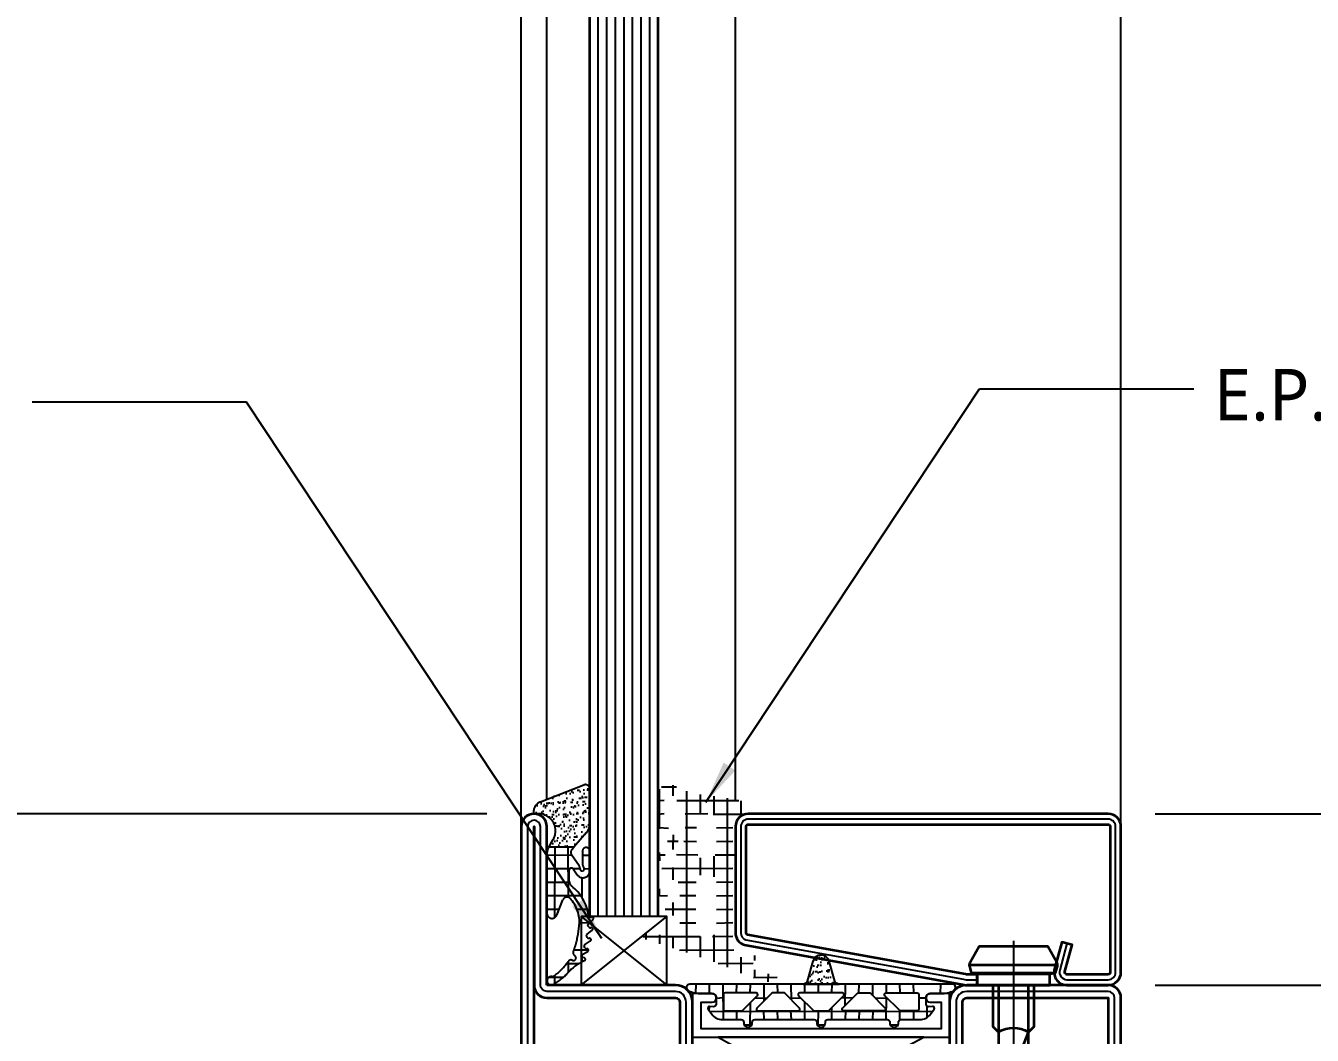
# Model space of a CAD drawing. Header units: millimetres. Extents: x 16974795 to 16976437, y -19668830 to -19667678.
# Drawn here: x 16975053.6 to 16975203.8, y -19668530.2 to -19668412.3 of the extents above; entities that cross this region are included whole.
import ezdxf

# ---------------------------------------------------------------- set-up
doc = ezdxf.new("R2010")
doc.units = ezdxf.units.MM
doc.header["$LTSCALE"] = 1200
doc.header["$MEASUREMENT"] = 0
doc.header["$PDMODE"] = 1
doc.header["$PDSIZE"] = -10
doc.linetypes.add('CENTER', pattern=[2, 1.25, -0.25, 0.25, -0.25])
doc.layers.get('0').update_dxf_attribs({"linetype": 'CONTINUOUS'})
doc.layers.get('DEFPOINTS').update_dxf_attribs({"color": 171, "linetype": 'CONTINUOUS'})
for name, color, linetype in [('#A_DIM&TEXT', 7, 'CONTINUOUS'), ('018_POINT', 1, 'CONTINUOUS'), ('CENTER', 251, 'CENTER'), ('GL_CONT', 90, 'CONTINUOUS'), ('ST_CONT', 130, 'CONTINUOUS'), ('SYM', 7, 'CONTINUOUS')]:
    doc.layers.add(name, color=color, linetype=linetype)
doc.layers.add('Blade', color=4, linetype='CONTINUOUS', lineweight=35)
doc.layers.add('HILFSPUNKTE', color=14, linetype='CONTINUOUS', plot=False)
doc.styles.add('AMOS', font='malgun_0.ttf')
doc.styles.get("Standard").update_dxf_attribs({"font": ''})
doc.styles.get('Standard').set_extended_font_data('휴먼둥근고딕')
doc.dimstyles.new('AMoS', dxfattribs={"dimscale": 3, "dimtxt": 3, "dimasz": 2.5, "dimexe": 2, "dimexo": 2, "dimgap": 1, "dimtad": 1, "dimtoh": 1, "dimdec": 1, "dimzin": 0, "dimdsep": 46, "dimtxsty": 'Standard', "dimblk": 'ARCHTICK', "dimcen": 1, "dimclrd": 150, "dimclre": 150, "dimadec": 0, "dimazin": 0, "dimtfac": 1, "dimtdec": 1, "dimtofl": 0, "dimtmove": 2, "dimatfit": 3, "dimfxl": 1, "dimtolj": 1, "dimtzin": 0, "dimarcsym": 0})

# ---------------------------------------------------------------- blocks, each defined once
blk = doc.blocks.new('985302')
at = {"layer": 'CENTER'}
h = blk.add_hatch(dxfattribs=at)
h.set_pattern_fill('AR-SAND', color=256, scale=0.02, angle=135, style=0)
h.set_pattern_definition([(172.5, (0, 0), (-0.669506978246058, -0.7147626974260985), [0, -0.77216, 0, -0.8635999999999999, 0, -0.8254999999999999]), (142.5, (0, 0), (-1.649465702689469, -0.37802185545698), [0, -0.41656, 0, -0.69596, 0, -0.2667]), (102.5, (0.4418286010622978, -0.4418286010622978), (-1.120664623793145, 1.116599651665076), [0, -0.2539999999999999, 0, -0.9143999999999999, 0, -1.1938]), (92.49999999999997, (0.4418286010622978, -0.4418286010622978), (-1.395101563124821, 0.7645622183227992), [0, -0.127, 0, -0.59944, 0, -0.6858])])
h.paths.add_polyline_path([(-2.899837046861649, 8, 0.5280486450339134), (-3.365540079772472, 7.318009104579687), (-1.384786404669285, 2.249387443065643, 0.3083365556736209), (-0.176438320428133, 1.422566134482622, 0.4660382302416746), (0.02100096270442009, 1.656745184212923, -0.6377079285027332), (3.012275859713554, 3.734807953238487), (3.909826558083296, 3.211087729781866), (3.909826558083296, 6.146981947124004), (2.183461219072342, 7.635897152125835, 0.1798218424365856), (1.203799206763506, 8)])
at = {"layer": 'CENTER', "ltscale": 0.5}
h = blk.add_hatch(dxfattribs=at)
h.set_pattern_fill('NET', color=256, scale=0.5, angle=89.99999999999997, style=0)
h.set_pattern_definition([(90, (790.6690291464329, 525.59139867872), (-1.5875, 8.021947499716256e-16), []), (180, (790.6690291464329, 525.59139867872), (-8.993978793062765e-16, -1.5875), [])])
edge = h.paths.add_edge_path()
edge.add_line((6.668157398700714, 8.00155309215188), (4.345037957819954, 7.998285595773723))
edge.add_arc((4.345600560307503, 7.598285991698503), 0.4000000000002045, 90.08058717313294, 184.0735033880939)
edge.add_line((3.946611065417528, 7.5698715262115), (3.95008202412555, 7.52113311158962))
edge.add_arc((4.349071521311998, 7.549547579139471), 0.3999999999998859, 184.0735033880775, 270.3553903138164)
edge.add_line((4.351552594453096, 7.149555273354053), (5.918987424551801, 7.15927777481852))
edge.add_arc((5.915886081755161, 7.659268155694008), 0.5000000000000432, 270.3553903138462, 313.6962378731063)
edge.add_arc((6.434012286365032, 7.117008775472641), 0.2500000000001272, -93.96287764520139, 133.6962378730728, ccw=False)
edge.add_arc((6.382179688662291, 6.36880199611187), 0.5000000000000148, 86.03712235478649, 124.9319669692554)
edge.add_line((6.095878001302481, 6.778718262910843), (4.801856351738707, 5.87492251208198))
edge.add_arc((4.515554666519165, 6.284838777035475), 0.4999999999999607, 229.2236556495053, 304.9319669692572, ccw=False)
edge.add_line((4.18900066241622, 5.906206391751766), (3.909826559210956, 6.146981943754668))
edge.add_line((3.909826558083296, 6.146981947124004), (3.909826558083296, 3.211087731414182))
edge.add_arc((4.669872980564833, 4.504273500293493), 1.499999999999907, 239.5558912185209, 270.0000000000029)
edge.add_line((4.669872980564833, 3.004273500293493), (11.61333876874698, 3.004273500293493))
edge.add_arc((11.61333876848221, 3.604273501783609), 0.6000000000000152, 270.0000000000002, 428.4143432436769)
edge.add_line((11.83407383784652, 4.162194665521383), (10.03942489598137, 4.872226805739047))
edge.add_arc((10.22337079048157, 5.337161112576723), 0.499999999999992, 133.4536946218096, 248.4143432436681, ccw=False)
edge.add_arc((12.63055919855833, 2.796404540538788), 3.999999999999935, 84.32519343798941, 133.4536946218145, ccw=False)
edge.add_arc((11.67380151897669, -6.83190768584609), 13.67573157873526, 74.15979218299941, 84.32519343798498, ccw=False)
edge.add_arc((13.63245638087392, 0.07133755460381508), 6.499999999997883, 67.81739796921272, 74.15979218301271, ccw=False)
edge.add_arc((16.23761780560017, 6.46063594520092), 0.3999999999999679, 247.8173979692081, 328.7675278962033)
edge.add_arc((16.83616717904806, 6.097677756100893), 0.3000000000000103, -24.759357668259327, 148.7675278962396, ccw=False)
edge.add_arc((17.47181953117251, 5.804512117058039), 0.4000000000001209, 155.2406423317455, 236.2426174910753)
edge.add_arc((13.63764572888613, 0.0678657777607441), 6.499999999999564, 34.928272276980294, 56.24261749107018, ccw=False)
edge.add_arc((18.76182981580496, 3.646306421607733), 0.2500000000002241, -10.18986621148349, 34.92827227698058, ccw=False)
edge.add_arc((19.5, 3.513623420149088), 0.5000000000000343, 169.8101337885412, 390.3986813015416)
edge.add_arc((13.63245638087392, 0.07133755460381508), 7.30274945447736, 30.39868130152041, 48.47791047884764)
edge.add_arc((21.78805661201477, 9.28240855410695), 5.000000000000037, 202.2186882271306, 228.4779104788464, ccw=False)
edge.add_arc((17.00083085522056, 7.326956171542406), 0.1712014535590983, 22.21868822711969, 165.3477624450142)
edge.add_line((16.83519705012441, 7.370261840522289), (16.76164881470243, 7.088957475259349))
edge.add_arc((16.61590679362416, 7.127062350511551), 0.1506410249994752, 294.9043526562025, 345.3477624450641, ccw=False)
edge.add_arc((16.61590679362416, 7.127062350511551), 0.150641024999863, 209.5487917816643, 294.90435265618305, ccw=False)
edge.add_line((16.48485873639584, 7.052771538496017), (16.07949883766958, 7.767821275714482))
edge.add_arc((15.9309777058661, 7.683625020086765), 0.1707264949999345, 29.54879178161537, 185.1102161122176)
edge.add_arc((15.51085938885808, 7.646054949611425), 0.2510683750391217, -60.018370463817575, 5.110216098292483, ccw=False)
edge.add_line((15.6363238543272, 7.42858312278986), (15.51303775848623, 7.357456557195178))
edge.add_arc((15.43775977566838, 7.487938445061445), 0.1506396313362563, 214.4793436177741, 299.98162955017125, ccw=False)
edge.add_line((15.31358295679092, 7.402659982442856), (14.84789798831514, 8.080759411332222))
edge.add_arc((14.70716296136379, 7.984109591692686), 0.1707264949999763, 34.47934361768338, 190.0102161071785)
edge.add_arc((14.29178916662931, 7.910791616886854), 0.2510683749636337, -55.29564732775691, 10.01021612019008, ccw=False)
edge.add_line((14.4347329325974, 7.704388108104467), (14.31758746901335, 7.62325957652638))
edge.add_arc((14.23182120919228, 7.747101683169603), 0.1506410250000273, 219.3487917863655, 304.70435265930325, ccw=False)
edge.add_line((14.11533042043447, 7.651589300483465), (13.59417731678911, 8.28720885397206))
edge.add_arc((13.46215442568064, 8.178961493074894), 0.1707264949998558, 39.34879178634048, 194.9102161012532)
edge.add_arc((13.05456129834056, 8.070431523025036), 0.2510683749895367, -50.395647321493016, 14.910216105026677, ccw=False)
edge.add_line((13.21461299806833, 7.876992173492908), (13.10482541600447, 7.786153937561721))
edge.add_arc((13.00879439711571, 7.902217544615269), 0.1506410250000252, 224.2487917866031, 309.6043526747005, ccw=False)
edge.add_line((12.90088772028685, 7.797103952616453), (12.32734661032384, 8.38588521030431))
edge.add_arc((12.20505237951875, 8.26675646752119), 0.1707264949846135, 44.24879178650223, 199.8102161056486)
edge.add_arc((11.80821917951107, 8.123807791620493), 0.2510683750001712, -45.495647335406204, 19.810216105569282, ccw=False)
edge.add_arc((11.80821917951107, 8.123807791620493), 0.2510683749997842, 279.2628573903893, 314.5043526645627, ccw=False)
edge.add_arc((12.73393442109227, 2.447731792926788), 5.500000000000117, 99.26285739041853, 141.4625488246711)
edge.add_arc((7.884287692606449, 6.310493320226669), 0.7000000000000695, 270.00058872452456, 321.46254882466957, ccw=False)
edge.add_line((7.884294882416725, 5.610493317246437), (6.58291467033132, 5.610479945328848))
edge.add_arc((6.582912102341652, 5.860479947179556), 0.2499999999998961, 124.93196696926319, 270.0005887245497, ccw=False)
edge.add_line((6.439761258661747, 6.065438080579042), (7.127365301296663, 6.545687860168073))
edge.add_arc((6.669282607734203, 7.201553884893656), 0.7999999999998917, 304.9319669692316, 450.0805871731654)
at = {"layer": 'CENTER'}
for points in [[(1.203799206763506, 8, -0.1798218424365857), (2.183461219072342, 7.635897152125835), (3.909826558083296, 6.146981947124004), (3.909826558083296, 3.211087729781866), (3.012275859713554, 3.734807953238487, 0.6377079285026522), (0.02100096270442009, 1.656745184212923, -0.4660382302417392), (-0.176438320428133, 1.422566134482622, -0.3083365556736525), (-1.384786404669285, 2.249387443065643), (-3.365540079772472, 7.318009104579687, -0.5280486450337005), (-2.899837046861649, 8)], [(6.668157398700714, 8.00155309215188), (4.345037955790758, 7.998285595327616, 0.4347756229301856), (3.946611065417528, 7.5698715262115), (3.950082022696733, 7.521133109927177, 0.3953319766793226), (4.351552594453096, 7.149555273354053), (5.918987426906824, 7.159277774393559, 0.1913972040178197), (6.261303551495075, 7.297761902213097, -1.534862155806781), (6.416734751313925, 6.867606516927481, 0.171359089768699), (6.095878001302481, 6.778718262910843), (4.801856350153685, 5.874922510236502, -0.3429046071520184), (4.18900066241622, 5.906206391751766), (3.909826558083296, 6.146981947124004), (3.909826558083296, 3.211087729781866, 0.1336243797454914), (4.669872980564833, 3.004273500293493), (11.61333876848221, 3.004273500293493, 0.8273773669465458), (11.83407383784652, 4.162194665521383), (10.03942489624023, 4.872226808220148, -0.5483954253424694), (9.879486732184887, 5.700126338750124, -0.2177084792353528), (13.02608802169561, 6.776801124215126, -0.04438404069963093), (15.40666664019227, 6.324510984122753, -0.02768098218610583), (16.08659395575523, 6.090241834521294, 0.3686722821059512), (16.5796460211277, 6.253231264650822, -0.945048862952704), (17.10858961567283, 5.972035340964794, 0.3689292683579345), (17.24954858422279, 5.47195291146636, -0.09327043728190738), (18.96679717674851, 3.789444044232368, -0.199448294183612), (19.00788654386997, 3.602078754454851, 1.435982537157247), (19.93126265704632, 3.766630377620459, 0.07904956007165698), (18.47351287305355, 5.538907542824745, -0.1150815096990409), (17.15932013839483, 7.391694758087397, 0.7207524034908741), (16.83519705012441, 7.370261840522289), (16.76164881512523, 7.088957473635674, -0.2237253660004906), (16.67934244126081, 6.990429129451513, -0.3906658556109545), (16.48485873639584, 7.052771538496017), (16.0794988386333, 7.767821274697781, 0.8066204098481572), (15.76092981547117, 7.66841808706522, -0.2920822501736531), (15.6363238543272, 7.42858312278986), (15.51303775981069, 7.357456557452679, -0.391403957707438), (15.31358295679092, 7.402659982442856), (14.84789798781276, 8.080759409815073, 0.8064003911911182), (14.53903547301888, 7.954433269798756, -0.2929219466477615), (14.4347329325974, 7.704388108104467), (14.31758746877313, 7.623259574174881, -0.3906658556030048), (14.11533042043447, 7.651589300483465), (13.59417731687427, 8.28720885515213, 0.8066204097351553), (13.29717625305057, 8.135032694786787, -0.2929219465462456), (13.21461299806833, 7.876992173492908), (13.1048254147172, 7.786153934895992, -0.3906658556792462), (12.90088772028685, 7.797103952616453), (12.32734661176801, 8.385885208845139, 0.806620409765649), (12.04442941769958, 8.208896290510893, -0.2929219466147325), (11.98420893028378, 7.944746531546116, -0.1549935807473933), (11.8486321605742, 7.876013278961182, 0.1862404392504458), (8.431828450411558, 5.874375082552433, -0.2283967545526105), (7.884294882416725, 5.610493317246437), (6.582914672791958, 5.610479947179556, -0.7336908318648888), (6.439761258661747, 6.065438080579042), (7.127365302294493, 6.545687858015299, 0.7342279278033482)]]:
    blk.add_lwpolyline(points, format="xyb", close=True, dxfattribs=at)
at = {"layer": 'HILFSPUNKTE'}
blk.add_point((0, 0), dxfattribs=at)
blk = doc.blocks.new('531751')
at = {"layer": 'Blade', "ltscale": 1000}
for points in [[(70, 52), (70, 68.5, 0.414213562373095), (68.5, 70), (21.5, 70, 0.414213562373095), (20, 68.5), (20, 52, 0.414213562373095), (22, 50), (68, 50, 0.4142135623733843)], [(68.5, 52, -0.4142135623731616), (68, 51.5), (22, 51.5, -0.414213562373095), (21.5, 52), (21.5, 68.5), (68.5, 68.5)], [(20, 3), (1.5, 3, 0.9999999999999999), (1.5, 0), (68.5, 0, 0.4142135623731346), (70, 1.5), (70, 18, 0.4142135623730216), (68, 20), (22, 20, 0.4142135623729941), (20, 18)], [(20, 1.5, 0.4142135623730828), (21.5, 3), (21.5, 18, -0.4142135623730097), (22, 18.5), (68, 18.5, -0.4142135623729972), (68.5, 18), (68.5, 1.5), (1.5, 1.5)]]:
    blk.add_lwpolyline(points, format="xyb", close=True, dxfattribs=at)
at = {"layer": 'CENTER', "color": 8, "linetype": 'ByBlock'}
for points in [[(22, 50.75), (68, 50.75, 0.4142135623733882), (69.25, 52), (69.25, 68.5, 0.414213562373095), (68.5, 69.25), (21.5, 69.25, 0.414213562373095), (20.75, 68.5), (20.75, 52, 0.414213562373095)], [(21.55000000074506, 22.74972088262439), (21.44999999925494, 22.74972088262439, 0.4142135623728279), (21, 22.29972088336945), (21, 20), (26.09659258276224, 20), (26.09659258276224, 50), (21, 50), (21, 47.70027911663055, 0.4142135623733622), (21.44999999925494, 47.25027911737561), (21.55000000074506, 47.25027911737561, 0.4142135623729634), (22, 47.70027911663055), (22, 49), (25.10000000149012, 49), (25.10000000149012, 21), (22, 21), (22, 22.29972088336945, 0.4142135623734941)], [(68.44999999925494, 22.74972088262439), (68.55000000074506, 22.74972088262439, -0.4142135623728279), (69, 22.29972088336945), (69, 20), (63.90340741723776, 20), (63.90340741723776, 50), (69, 50), (69, 47.70027911663055, -0.4142135623733622), (68.55000000074506, 47.25027911737561), (68.44999999925494, 47.25027911737561, -0.4142135623729634), (68, 47.70027911663055), (68, 49), (64.89999999850988, 49), (64.89999999850988, 21), (68, 21), (68, 22.29972088336945, -0.4142135623734941)], [(27.59659258276224, 25.88970789685845), (27.59659258276224, 43.89947021752596, 0.1622742748467838), (27.39660049974918, 44.49945966154337), (26.09659258276224, 46.99986043944955), (26.09659258276224, 22.99986043944955), (27.38271670788527, 25.27163924276829, 0.1681287242815374)], [(62.40340741723776, 25.88970789685845), (62.40340741723776, 43.89947021752596, -0.1622742748467838), (62.60339950025082, 44.49945966154337), (63.90340741723776, 46.99986043944955), (63.90340741723776, 22.99986043944955), (62.61728329211473, 25.27163924276829, -0.1681287242815374)], [(68, 19.25), (22, 19.25, 0.4142135623729951), (20.75, 18), (20.75, 3, -0.4142135623730612), (20, 2.25), (1.5, 2.25, 0.9999999999999999), (1.5, 0.75), (68.5, 0.75, 0.4142135623731377), (69.25, 1.5), (69.25, 18, 0.4142135623730218)]]:
    blk.add_lwpolyline(points, format="xyb", close=True, dxfattribs=at)
at = {"layer": 'HILFSPUNKTE'}
for p in [(20, 70), (70, 70), (0, 3), (0, 0), (70, 0)]:
    blk.add_point(p, dxfattribs=at)
blk = doc.blocks.new('A$C5B69005A')
at = {"layer": 'Blade', "ltscale": 1000}
blk.add_lwpolyline([(26.92228190973401, 12.87530622631311, -0.07369160122968513), (26.84978006035089, 12.88605012372136), (1.427498165518045, 17.49886282160878, -0.3304357211462087), (1.250000014901161, 17.73811892047524), (1.250000014901161, 30.12530622631311, -0.414213562373095), (1.500000014901161, 30.37530622631311), (43.50000001490116, 30.37530622631311, -0.414213562373095), (43.75000001490116, 30.12530622631311), (43.75000001490116, 13.12530622631311, -0.414213562373095), (43.50000001490116, 12.87530622631311), (38.70000001788139, 12.87530622631311, -0.4931454260312946), (38.45851856097579, 13.19001098722219), (39.29231520369649, 16.30178241804242), (38.08490791916847, 16.62530622631311), (37.25111127644777, 13.5135347917676, 0.4931454260312402), (38.70000001788139, 11.62530622631311), (43.50000001490116, 11.62530622631311, 0.414213562373095), (45.00000001490116, 13.12530622631311), (45.00000001490116, 30.12530622631311, 0.414213562373095), (43.50000001490116, 31.62530622631311), (1.500000014901161, 31.62530622631311, 0.414213562373095), (1.490116119384766e-08, 30.12530622631311), (1.490116119384766e-08, 17.73811892047524, 0.3304357211461466), (1.064988922327757, 16.3025823161006), (26.48727081716061, 11.68976961821318, 0.07369160122968402), (26.92228190973401, 11.62530622631311), (28.20000001788139, 11.62530622631311), (28.20000001788139, 12.87530622631311)], format="xyb", close=True, dxfattribs=at)
for points in [[(28.20000001788139, 11.62530622631311), (36.70000001788139, 11.62530622631311), (36.70000001788139, 12.92530622705817), (37.37300001457334, 13.04330622404814), (37.58000001683831, 13.81730622425675, 0.1987764722820962), (37.52000001445413, 14.2723062261939), (36.45000001788139, 16.12530622631311), (28.45000001788139, 16.12530622631311), (27.38100001588464, 14.2723062261939, 0.1986275515369634), (27.32100001722574, 13.81730622425675), (27.52800001576543, 13.04330622404814), (28.20000001788139, 12.92530622705817), (28.20000001788139, 11.62530622631311)], [(30.05000001564622, 11.62530622631311), (30.05000001564622, 6.775306224822998), (30.70000001788139, 6.125306226313114, -0.2857000000000007), (34.20000001788139, 6.125306226313114), (34.85000001639128, 6.775306224822998), (34.85000001639128, 11.62530622631311)]]:
    blk.add_lwpolyline(points, format="xyb", dxfattribs=at)
for points in [[(27.30065888538957, 13.97226741537452), (37.60037145391107, 13.97226741537452)], [(27.52800001576543, 13.04330622404814), (37.37300001457334, 13.04330622404814)], [(28.20000001788139, 12.92530622705817), (36.70000001788139, 12.92530622705817)], [(30.70000001788139, 11.62530622631311), (30.70000001788139, 2.635306224226952), (32.45000001788139, 1.625306226313114), (34.20000001788139, 2.635306224226952), (34.20000001788139, 11.62530622631311)], [(32.45000001788139, 1.625306226313114), (34.20000001788139, 6.125306226313114)]]:
    blk.add_lwpolyline(points, dxfattribs=at)
at = {"layer": 'CENTER'}
blk.add_line((32.45000001788139, 16.802306227386), (32.45000001788139, 0.8053062260150909), dxfattribs=at)
at = {"layer": 'CENTER', "color": 8, "linetype": 'ByBlock'}
blk.add_lwpolyline([(38.68861155956984, 16.46354432404041), (37.85481491684914, 13.3517728894949, 0.4931454260312834), (38.70000001788139, 12.25030622631311), (43.50000001490116, 12.25030622631311, 0.414213562373095), (44.37500001490116, 13.12530622631311), (44.37500001490116, 30.12530622631311, 0.414213562373095), (43.50000001490116, 31.00030622631311), (1.500000014901161, 31.00030622631311, 0.4142135623731141), (0.6250000149011612, 30.12530622631311), (0.6250000149011612, 17.73811892047524, 0.320606736033906), (1.216641649603844, 16.91027048230171), (26.63892354443669, 12.29745778813958, 0.08263316964921476), (26.92228190973401, 12.25030622631311), (28.20000001788139, 12.25030622631311)], format="xyb", dxfattribs=at)
at = {"layer": 'HILFSPUNKTE'}
for p in [(1.490116119384766e-08, 31.62530622631311), (45.00000001490116, 31.62530622631311), (45.00000001490116, 11.62530622631311)]:
    blk.add_point(p, dxfattribs=at)
blk = doc.blocks.new('905389')
at = {"layer": 'CENTER', "linetype": 'ByBlock'}
h = blk.add_hatch(dxfattribs=at)
h.set_pattern_fill('NET', color=8, scale=0.5, angle=-90.00000000000001, style=0)
h.set_pattern_definition([(270, (-1732.306695628911, 204.6946996040642), (1.5875, -6.441051983224407e-16), []), (360, (-1732.306695628911, 204.6946996040642), (7.413083276570919e-16, 1.5875), [])])
h.paths.add_polyline_path([(-6.615072883665562, -5.175439693033695), (-8.918218649923801, -1.659491647034883, -0.1460048859474743), (-8.99996592476964, -1.385512344539165), (-8.99996592476964, 2.282560363411903, -0.5667024809442165), (-7.225696351379156, 3.327165957540274, 0.09838523031835963), (-3.505461029708385, 2.164511047303677, -0.02960211262323024), (1.364180367439985, 1.348880533128977, -0.3821383171138173), (2.19296645373106, 0.1771699003875256, -0.3810899840521965), (1.994273759424686, 0), (1.199999999254942, 0, 0.4142135623731794), (-0.3000000007450581, -1.5), (-0.3000000007450581, -4.079999998211861, 0.414213562373095), (-0.1499999985098839, -4.230000000447035), (-0.05000000074505806, -4.230000000447035, -0.4142135623732887), (0, -4.280000001192093), (0, -4.9667295999825, -0.1980053320134927), (-0.01452146470546722, -5.001961309462786), (-0.1983497589826584, -5.187077466398478, 0.1980053320136642), (-0.3000000007450581, -5.433699440211058), (-0.3000000007450581, -11.07999999821186, 0.414213562373095), (-0.1499999985098839, -11.23000000044703), (-0.05000000074505806, -11.23000000044703, -0.4142135623732823), (0, -11.28000000119209), (0, -11.9667295999825, -0.1980053320136495), (-0.01452146470546722, -12.00196130946279), (-0.1983497589826584, -12.18707746639848, 0.1980053320138263), (-0.3000000007450581, -12.43369944021106), (-0.3000000007450581, -15.32325012981892, 0.5955918523199251), (2.019388325512409, -16.57967472821474, -0.785349691688935), (2.3736139126122, -16.91205747425556), (1.979068242013454, -17.61036693304777, 0.4817641631828585), (2.213223595172167, -18.19051342085004), (4.617771614342928, -18.90615678578615, -1), (4.361042037606239, -19.76876325532794), (1.718615338206291, -18.98232226446271, -0.0308487595171199), (-0.7058757431805134, -18.01071831211448, 0.01449348026674621), (-4.600000001490116, -16.55173913389444), (-10.52208001166582, -14.65376448631287, -0.9374216362676575), (-10.32799698784947, -13.8793830871582), (-8.310330357402563, -14.24860950559378, 0.04527943329398944), (-8.130322825163603, -14.26494427397847), (-6.850000001490116, -14.26494427397847, 0.4142135623730951), (-6.5, -13.91494427248836), (-6.5, -12.60353349894285, 0.3555263985589747), (-7.057888239622116, -11.91811082139611, -0.25630791076686), (-8.375333771109581, -10.79428866505623), (-8.973972395062447, -9.216951876878738, -0.9539521581820882), (-8.241044420748949, -8.89852387830615), (-7.657384175807238, -10.08556446805596, 0.2858812065002831), (-7.208689700812101, -10.3649442717433), (-6.850000001490116, -10.3649442717433, 0.4142135623730949), (-6.5, -10.01494427397847), (-6.5, -8.453533500432968, 0.358977122702251), (-7.066288683563471, -7.766422677785158, -0.2870250867533988), (-8.616750851273537, -6.318481855094433), (-8.986498899757862, -4.931660499423742, -0.9751574348061057), (-8.219067241996527, -4.70661872625351, 0.05157890990968903), (-7.647188492119312, -6.011675495654345, 0.2699685710127536), (-7.212304938584566, -6.264944273978472), (-7.203833151608706, -6.264944273978472, 0.5962797823163538)])
h.paths.add_polyline_path([(-2.199999999254942, -4.188903201371431), (-2.199999999254942, -0.5228203013539314, 0.3922511282490501), (-2.662254814058542, -0.02424703538417816), (-4.012254815548658, 0.07795659452676773, 0.4365224487304089), (-4.550000000745058, -0.4206166677176952), (-4.550000000745058, -4.188903201371431, 1)], flags=16)
h.paths.add_polyline_path([(-4.600000001490116, -8.16005564853549), (-4.600000001490116, -13.36005564779043, 1), (-2.199999999254942, -13.36005564779043), (-2.199999999254942, -8.16005564853549, 1)], flags=16)
h.paths.add_polyline_path([(-5.846131384372711, -2.818884573876858), (-5.846131384372711, 0.4428172446787357, 0.214308057375534), (-6.014063380658627, 0.8166231326758862), (-6.970737412571907, 1.666478209197521, -0.1898855661641885), (-7.302200470119715, 2.320374917238951, 0.9505485237236159), (-8.29998580366373, 2.277285292744637), (-8.29998580366373, -0.6639455407857895, 0.158945543983809), (-8.107714019715786, -1.253500562161207), (-6.749995492398739, -3.113662086427212, 0.7257066221810948)], flags=16)
blk.add_point((0, 0))
blk.add_point((0, 0))
at = {"layer": '018_POINT'}
blk.add_point((0, 0), dxfattribs=at)
at = {"layer": 'HILFSPUNKTE'}
blk.add_point((0, 0), dxfattribs=at)
blk.add_point((0, 0), dxfattribs=at)
blk = doc.blocks.new('_Open90')
at = {"color": 0, "linetype": 'ByBlock', "lineweight": -2}
for p, q in [((-0.5, 0.5), (0, 0)), ((0, 0), (-1, 0)), ((0, 0), (-0.5, -0.5))]:
    blk.add_line(p, q, dxfattribs=at)
blk = doc.blocks.new('*D117')
at = {"layer": '#A_DIM&TEXT', "lineweight": -2, "ltscale": 20, "transparency": 16777216}
for p, q in [((16975185.47665043, -19668524.34896735), (16975243.52902449, -19668524.34896735)), ((16975240.52902449, -19668570.34896735), (16975240.52902449, -19668528.34896735)), ((16975185.47665043, -19668574.34896735), (16975243.52902449, -19668574.34896735))]:
    blk.add_line(p, q, dxfattribs=at)
at = {"layer": 'DEFPOINTS', "color": 0, "ltscale": 20, "transparency": 16777216}
for p in [(16975181.47665043, -19668524.34896735), (16975240.52902449, -19668524.34896735), (16975181.47665043, -19668574.34896735)]:
    blk.add_point(p, dxfattribs=at)
at = {"layer": '#A_DIM&TEXT', "lineweight": -2, "ltscale": 20, "transparency": 16777216, "xscale": 4, "yscale": 4, "zscale": 4}
for p, rotation in [((16975240.52902449, -19668524.34896735), 90), ((16975240.52902449, -19668574.34896735), 270)]:
    blk.add_blockref('_Open90', p, dxfattribs=dict(at, rotation=rotation))
at = {"layer": '#A_DIM&TEXT', "color": 0, "ltscale": 20, "transparency": 16777216, "insert": (16975235.52902448, -19668549.34896735), "char_height": 6, "attachment_point": 5, "rotation": 90}
blk.add_mtext('\\A1;50', dxfattribs=at)
blk = doc.blocks.new('*D118')
at = {"layer": '#A_DIM&TEXT', "lineweight": -2, "ltscale": 20, "transparency": 16777216}
for p, q in [((16975185.47665043, -19668504.34896735), (16975243.52902449, -19668504.34896735)), ((16975240.52902449, -19668520.34896735), (16975240.52902449, -19668508.34896735)), ((16975185.47665043, -19668524.34896735), (16975243.52902449, -19668524.34896735))]:
    blk.add_line(p, q, dxfattribs=at)
at = {"layer": 'DEFPOINTS', "color": 0, "ltscale": 20, "transparency": 16777216}
for p in [(16975181.47665043, -19668504.34896735), (16975240.52902449, -19668504.34896735), (16975181.47665043, -19668524.34896735)]:
    blk.add_point(p, dxfattribs=at)
at = {"layer": '#A_DIM&TEXT', "lineweight": -2, "ltscale": 20, "transparency": 16777216, "xscale": 4, "yscale": 4, "zscale": 4}
for p, rotation in [((16975240.52902449, -19668504.34896735), 90), ((16975240.52902449, -19668524.34896735), 270)]:
    blk.add_blockref('_Open90', p, dxfattribs=dict(at, rotation=rotation))
at = {"layer": '#A_DIM&TEXT', "color": 0, "ltscale": 20, "transparency": 16777216, "insert": (16975235.52902448, -19668514.34896735), "char_height": 6, "attachment_point": 5, "rotation": 90}
blk.add_mtext('\\A1;20', dxfattribs=at)
blk = doc.blocks.new('*D120')
at = {"layer": '#A_DIM&TEXT', "lineweight": -2, "ltscale": 20, "transparency": 16777216}
for p, q in [((16975185.47665043, -19668504.34896735), (16975263.41902645, -19668504.34896735)), ((16975260.41902645, -19668570.34896735), (16975260.41902645, -19668508.34896735)), ((16975185.47665043, -19668574.34896735), (16975263.41902645, -19668574.34896735))]:
    blk.add_line(p, q, dxfattribs=at)
at = {"layer": 'DEFPOINTS', "color": 0, "ltscale": 20, "transparency": 16777216}
for p in [(16975181.47665043, -19668504.34896735), (16975260.41902645, -19668504.34896735), (16975181.47665043, -19668574.34896735)]:
    blk.add_point(p, dxfattribs=at)
at = {"layer": '#A_DIM&TEXT', "lineweight": -2, "ltscale": 20, "transparency": 16777216, "xscale": 4, "yscale": 4, "zscale": 4}
for p, rotation in [((16975260.41902645, -19668504.34896735), 90), ((16975260.41902645, -19668574.34896735), 270)]:
    blk.add_blockref('_Open90', p, dxfattribs=dict(at, rotation=rotation))
at = {"layer": '#A_DIM&TEXT', "color": 0, "ltscale": 20, "transparency": 16777216, "insert": (16975255.41902644, -19668539.34896735), "char_height": 6, "attachment_point": 5, "rotation": 90}
blk.add_mtext('\\A1;70', dxfattribs=at)
blk = doc.blocks.new('*D121')
at = {"layer": '#A_DIM&TEXT', "lineweight": -2, "ltscale": 20, "transparency": 16777216}
for p, q in [((16975107.47665043, -19668504.34896735), (16974964.22261085, -19668504.34896735)), ((16974967.22261085, -19668570.34896736), (16974967.22261085, -19668508.34896735)), ((16975107.47665043, -19668574.34896736), (16974964.22261085, -19668574.34896736))]:
    blk.add_line(p, q, dxfattribs=at)
at = {"layer": 'DEFPOINTS', "color": 0, "ltscale": 20, "transparency": 16777216}
for p in [(16974967.22261085, -19668504.34896735), (16975111.47665043, -19668504.34896735), (16975111.47665043, -19668574.34896736)]:
    blk.add_point(p, dxfattribs=at)
at = {"layer": '#A_DIM&TEXT', "lineweight": -2, "ltscale": 20, "transparency": 16777216, "xscale": 4, "yscale": 4, "zscale": 4}
for p, rotation in [((16974967.22261085, -19668504.34896735), 90), ((16974967.22261085, -19668574.34896736), 270)]:
    blk.add_blockref('_Open90', p, dxfattribs=dict(at, rotation=rotation))
at = {"layer": '#A_DIM&TEXT', "color": 0, "ltscale": 20, "transparency": 16777216, "insert": (16974962.22261085, -19668539.34896735), "char_height": 6, "attachment_point": 5, "rotation": 90}
blk.add_mtext('\\A1;70', dxfattribs=at)
blk = doc.blocks.new('*D125')
at = {"layer": '#A_DIM&TEXT', "lineweight": -2, "ltscale": 20, "transparency": 16777216}
for p, q in [((16975087.47665043, -19667834.34896737), (16974934.14236056, -19667834.34896737)), ((16974937.14236056, -19668580.34896737), (16974937.14236056, -19667838.34896737)), ((16975087.47665043, -19668584.34896737), (16974934.14236056, -19668584.34896737))]:
    blk.add_line(p, q, dxfattribs=at)
at = {"layer": 'DEFPOINTS', "color": 0, "ltscale": 20, "transparency": 16777216}
for p in [(16974937.14236056, -19667834.34896737), (16975091.47665043, -19667834.34896737), (16975091.47665043, -19668584.34896737)]:
    blk.add_point(p, dxfattribs=at)
at = {"layer": '#A_DIM&TEXT', "lineweight": -2, "ltscale": 20, "transparency": 16777216, "xscale": 4, "yscale": 4, "zscale": 4}
for p, rotation in [((16974937.14236056, -19667834.34896737), 90), ((16974937.14236056, -19668584.34896737), 270)]:
    blk.add_blockref('_Open90', p, dxfattribs=dict(at, rotation=rotation))
at = {"layer": '#A_DIM&TEXT', "color": 0, "ltscale": 20, "transparency": 16777216, "insert": (16974932.14236055, -19668209.34896737), "char_height": 6, "attachment_point": 5, "rotation": 90}
blk.add_mtext('\\A1;MODULE DIM.', dxfattribs=at)
blk = doc.blocks.new('_ARCHTICK')
at = {"color": 0, "linetype": 'ByBlock', "const_width": 0.15}
blk.add_lwpolyline([(-0.5, -0.5), (0.5, 0.5)], dxfattribs=at)
blk = doc.blocks.new('985305')
at = {"layer": 'SYM', "ltscale": 0.5}
h = blk.add_hatch(dxfattribs=at)
h.set_pattern_fill('NET', color=256, scale=0.5, angle=-1.272221872585407e-14, style=0)
h.set_pattern_definition([(2.197154778051754e-15, (416.8355714604259, -1205.784848254174), (3.524958103184872e-16, 1.5875), []), (90, (416.8355714604259, -1205.784848254174), (-1.5875, 4.496989396531383e-16), [])])
h.paths.add_polyline_path([(-5.199999999254942, -15.30589256435633, 0.7996147017704591), (-4.438709676265717, -15.47755881771445, 0.1113490004456347), (-4.100000001490116, -13.97547909617424), (-4.100000001490116, -12.70027911663055, -0.4142135623731978), (-3.649999998509884, -12.25027911737561), (-2.8693394549191, -12.25027911737561, -0.4340591348451357), (-2.570018161088228, -12.57044746726751), (-2.599547531455755, -13.00869698449969, 0.6363460506372178), (-2.282366368919611, -13.18389028310776), (-1.687341704964638, -12.75114906206727, 0.2399535992438654), (-1.06959392875433, -11.53804106637836), (-1.06959392875433, -9.324130903929472, -0.4514162296358702), (-0.7320939302444458, -9.0264838822186, 1.133893418992055), (-0.7320939302444458, -8.034327141940594, -0.4514162296358687), (-1.06959392875433, -7.736680116504431), (-1.06959392875433, -0.7937248349189758, -0.45141622963587), (-0.7320939302444458, -0.4960778132081032, 1.133893418992055), (-0.7320939302444458, 0.4960789307951927, -0.4514162296356404), (-1.06959392875433, 0.7937259525060654), (-1.06959392875433, 7.736681237816811, -0.4514162296355834), (-0.7320939302444458, 8.034328259527683, 1.133893418992055), (-0.7320939302444458, 9.026484999805689, -0.45141622963584), (-1.06959392875433, 9.324132021516562), (-1.06959392875433, 11.53804218396544, 0.2399535992439713), (-1.687341704964638, 12.75115017965436), (-2.282366368919611, 13.18389140069485, 0.6363310559464317), (-2.599548105150461, 13.0087066218257), (-2.570017300546169, 12.57015668973327, -0.4213142721017316), (-2.856427378952503, 12.25027911737561), (-3.649999998509884, 12.25027911737561, -0.4142135623735473), (-4.100000001490116, 12.70027911663055), (-4.100000001490116, 13.97547909617424, 0.1113490004456359), (-4.438709676265717, 15.47755881771445, 0.08522831533420976), (-4.516666144132614, 15.58824328333139), (-4.516667187213898, 15.58824432641268, 0.6688059586935701), (-5.199999999254942, 15.30589256435633)])
h.paths.add_polyline_path([(-3.858578644692898, -7.448527578264475), (-2.128172572702169, -9.178933650255203, -0.1989123673797344), (-2.06959392875433, -9.320355005562305), (-2.06959392875433, -11.19986044242978, -0.4142135623730087), (-2.269593928009272, -11.39986044168472), (-4, -11.39986044168472, -0.4142135623731822), (-4.199999999254942, -11.19986044242978), (-4.199999999254942, -7.589948933571577, -0.66817863791921)], flags=16)
h.paths.add_polyline_path([(-4.141421355307102, -5.751471303403378, -0.1989123673795406), (-4.199999999254942, -5.610049948096275), (-4.199999999254942, -4.389948934316635, -0.1989123673795797), (-4.141421355307102, -4.248527579009533), (-2.411015287041664, -2.518121507018805, -0.6681786379194253), (-2.06959392875433, -2.659542862325907), (-2.06959392875433, -7.340456016361713, -0.6681786379194455), (-2.411015287041664, -7.481877375394106)], flags=16)
h.paths.add_polyline_path([(-4.199999999254942, -2.480760626494884), (-4.199999999254942, 2.480761744081974, -0.6681786379192507), (-3.858578644692898, 2.622183099389076), (-2.128172572702169, 0.8917770273983479, -0.1989123673797118), (-2.06959392875433, 0.7503556720912457), (-2.06959392875433, -0.7503545545041561, -0.1989123673798009), (-2.128172572702169, -0.8917759098112583), (-3.858578644692898, -2.622181981801987, -0.6681786379191604)], flags=16)
h.paths.add_polyline_path([(-2.411015287041664, 2.518122624605894), (-4.141421355307102, 4.248528696596622, -0.1989123673795755), (-4.199999999254942, 4.389950051903725), (-4.199999999254942, 5.610051065683365, -0.1989123673795407), (-4.141421355307102, 5.751472420990467), (-2.411015287041664, 7.481878492981195, -0.6681786379194461), (-2.06959392875433, 7.340457137674093), (-2.06959392875433, 2.659543983638287, -0.6681786379185062)], flags=16)
h.paths.add_polyline_path([(-4.199999999254942, 7.589950051158667), (-4.199999999254942, 11.19986156001687, -0.4142135623733484), (-4, 11.39986155927181), (-2.269593928009272, 11.39986155927181, -0.414213562372671), (-2.06959392875433, 11.19986156001687), (-2.06959392875433, 9.320356123149395, -0.1989123673796401), (-2.128172572702169, 9.178934767842293), (-3.858578644692898, 7.448528695851564, -0.6681786379196462)], flags=16)
at = {"layer": 'SYM'}
h = blk.add_hatch(dxfattribs=at)
h.set_pattern_fill('AR-SAND', color=256, scale=0.02, angle=135, style=0)
h.set_pattern_definition([(172.5, (-25.10000000149012, -35), (-0.669506978246058, -0.7147626974260985), [0, -0.77216, 0, -0.8635999999999999, 0, -0.8254999999999999]), (142.5, (-25.10000000149012, -35), (-1.649465702689469, -0.37802185545698), [0, -0.41656, 0, -0.69596, 0, -0.2667]), (102.5, (-24.65817140042782, -35.4418286010623), (-1.120664623793145, 1.116599651665076), [0, -0.2539999999999999, 0, -0.9143999999999999, 0, -1.1938]), (92.49999999999994, (-24.65817140042782, -35.4418286010623), (-1.395101563124821, 0.7645622183227992), [0, -0.127, 0, -0.59944, 0, -0.6858])])
edge = h.paths.add_edge_path()
edge.add_line((-5.563429404050112, 1.617790009826422), (-7.873141188982459, 0.961974515005295))
edge.add_arc((-7.600000001490116, 5.587935447692871e-07), 1.000000000000005, 105.851271799714, 254.1487282002861)
edge.add_line((-7.873141188174486, -0.9619733951985836), (-5.563429403242026, -1.617788890020165))
edge.add_arc((-5.699999999254942, -2.098775867372751), 0.499999999999991, -3.0127011996228248e-12, 74.14872820028, ccw=False)
edge.add_line((-5.199999999254942, -2.098775867372751), (-5.199999999254885, 2.098776987662404))
edge.add_arc((-5.699999999254942, 2.098776984959841), 0.50000000000004, 285.85127179970397, 359.9999999999932, ccw=False)
at = {"layer": 'HILFSPUNKTE'}
blk.add_point((0, 0), dxfattribs=at)
at = {"layer": 'SYM'}
for points in [[(-5.199999999254942, -15.30589256435633, 0.7996147017704592), (-4.438709676265717, -15.47755881771445, 0.1113490004456511), (-4.100000001490116, -13.97547909617424), (-4.100000001490116, -12.70027911663055, -0.4142135623731029), (-3.649999998509884, -12.25027911737561), (-2.8693394549191, -12.25027911737561, -0.4340591348451357), (-2.570018161088228, -12.57044746726751), (-2.599547531455755, -13.00869698449969, 0.6363460506376303), (-2.282366368919611, -13.18389028310776), (-1.687341704964638, -12.75114906206727, 0.2399535992438253), (-1.06959392875433, -11.53804106637836), (-1.06959392875433, -9.324130903929472, -0.4514162296358702), (-0.7320939302444458, -9.0264838822186, 1.133893418992056), (-0.7320939302444458, -8.034327141940594, -0.4514162296360966), (-1.06959392875433, -7.736680116504431), (-1.06959392875433, -0.7937248349189758, -0.4514162296358702), (-0.7320939302444458, -0.4960778132081032, 1.133893418992056), (-0.7320939302444458, 0.4960789307951927, -0.4514162296360966), (-1.06959392875433, 0.7937259525060654), (-1.06959392875433, 7.736681237816811, -0.4514162296355834), (-0.7320939302444458, 8.034328259527683, 1.133893418992056), (-0.7320939302444458, 9.026484999805689, -0.4514162296358402), (-1.06959392875433, 9.324132021516562), (-1.06959392875433, 11.53804218396544, 0.2399535992438903), (-1.687341704964638, 12.75115017965436), (-2.282366368919611, 13.18389140069485, 0.6363310559464317), (-2.599548105150461, 13.0087066218257), (-2.570017300546169, 12.57015668973327, -0.4213142721059395), (-2.856427378952503, 12.25027911737561), (-3.649999998509884, 12.25027911737561, -0.4142135623731225), (-4.100000001490116, 12.70027911663055), (-4.100000001490116, 13.97547909617424, 0.1113490004456359), (-4.438709676265717, 15.47755881771445, 0.7996147017704115), (-5.199999999254942, 15.30589256435633)], [(-2.128172572702169, 9.178934767842293), (-3.858578644692898, 7.448528695851564, -0.6681786379192352), (-4.199999999254942, 7.589950051158667), (-4.199999999254942, 11.19986156001687, -0.4142135623731819), (-4, 11.39986155927181), (-2.269593928009272, 11.39986155927181, -0.414213562373004), (-2.06959392875433, 11.19986156001687), (-2.06959392875433, 9.320356123149395, -0.1989123673797013)], [(-2.06959392875433, 7.340457137674093), (-2.06959392875433, 2.659543983638287, -0.6681786379194212), (-2.411015287041664, 2.518122624605894), (-4.141421355307102, 4.248528696596622, -0.1989123673795755), (-4.199999999254942, 4.389950051903725), (-4.199999999254942, 5.610051065683365, -0.1989123673795407), (-4.141421355307102, 5.751472420990467), (-2.411015287041664, 7.481878492981195, -0.668178637919446)], [(-5.563429404050112, 1.617790009826422), (-7.873141188174486, 0.9619745127856731, 0.7555909452312034), (-7.873141188174486, -0.9619733951985836), (-5.563429404050112, -1.617788892239332, -0.335317077995454), (-5.199999999254942, -2.098775867372751), (-5.199999999254942, 2.098776984959841, -0.3353170779954844)], [(-4.199999999254942, 2.480761744081974), (-4.199999999254942, -2.480760626494884, 0.6681786379191607), (-3.858578644692898, -2.622181981801987), (-2.128172572702169, -0.8917759098112583, 0.1989123673798009), (-2.06959392875433, -0.7503545545041561), (-2.06959392875433, 0.7503556720912457, 0.1989123673797118), (-2.128172572702169, 0.8917770273983479), (-3.858578644692898, 2.622183099389076, 0.6681786379192504)], [(-2.06959392875433, -7.340456016361713), (-2.06959392875433, -2.659542862325907, 0.6681786379194252), (-2.411015287041664, -2.518121507018805), (-4.141421355307102, -4.248527579009533, 0.1989123673795797), (-4.199999999254942, -4.389948934316635), (-4.199999999254942, -5.610049948096275, 0.1989123673795405), (-4.141421355307102, -5.751471303403378), (-2.411015287041664, -7.481877375394106, 0.6681786379194457)], [(-2.128172572702169, -9.178933650255203), (-3.858578644692898, -7.448527578264475, 0.66817863791921), (-4.199999999254942, -7.589948933571577), (-4.199999999254942, -11.19986044242978, 0.4142135623731821), (-4, -11.39986044168472), (-2.269593928009272, -11.39986044168472, 0.4142135623730087), (-2.06959392875433, -11.19986044242978), (-2.06959392875433, -9.320355005562305, 0.1989123673797344)]]:
    blk.add_lwpolyline(points, format="xyb", close=True, dxfattribs=at)

msp = doc.modelspace()

# ---------------------------------------------------------------- linework, layer by layer
at = {"layer": 'Blade', "color": 7}
for p, q in [((16975119.47665042, -19668516.34896734), (16975119.47665042, -19668244.34896736)), ((16975127.47665042, -19668516.34896734), (16975127.47665042, -19668244.34896736))]:
    msp.add_line(p, q, dxfattribs=at)
at = {"layer": 'CENTER', "color": 8, "linetype": 'ByBlock'}
for p, q in [((16975111.47665042, -19668505.84896735), (16975111.47665042, -19668244.34896736)), ((16975114.47665042, -19668502.67085097), (16975114.47665042, -19668244.34896736)), ((16975120.47665042, -19668516.34896734), (16975120.47665042, -19668244.34896736)), ((16975121.47665042, -19668516.34896734), (16975121.47665042, -19668244.34896736)), ((16975122.47665042, -19668516.34896734), (16975122.47665042, -19668244.34896736)), ((16975123.47665042, -19668516.34896734), (16975123.47665042, -19668244.34896736)), ((16975124.47665042, -19668516.34896734), (16975124.47665042, -19668244.34896736)), ((16975125.47665042, -19668516.34896734), (16975125.47665042, -19668244.34896736)), ((16975126.47665042, -19668516.34896734), (16975126.47665042, -19668244.34896736)), ((16975136.47665042, -19668502.7871982), (16975136.47665042, -19668244.34896736)), ((16975181.47665042, -19668505.84896734), (16975181.47665042, -19668244.34896736)), ((16975118.47665042, -19668524.34896734), (16975128.47665042, -19668524.34896734))]:
    msp.add_line(p, q, dxfattribs=at)
msp.add_lwpolyline([(16975118.47665042, -19668516.34896734), (16975118.47665042, -19668524.34896734), (16975128.47665042, -19668516.34896734), (16975118.47665042, -19668516.34896734), (16975128.47665042, -19668524.34896734), (16975128.47665042, -19668516.34896734)], dxfattribs=at)
at = {"layer": 'GL_CONT'}
msp.add_line((16975127.47665042, -19668516.34896734), (16975119.47665042, -19668516.34896734), dxfattribs=at)

# ---------------------------------------------------------------- block references
msp.add_blockref('905389', (16975136.47665042, -19668504.34896734))
at = {"layer": 'CENTER', "color": 8, "linetype": 'ByBlock', "rotation": 270}
for name, p in [('985302', (16975111.47665042, -19668504.34896734)), ('985305', (16975146.47665042, -19668529.44896734))]:
    msp.add_blockref(name, p, dxfattribs=at)
at = {"layer": 'CENTER', "color": 8, "linetype": 'ByBlock'}
msp.add_blockref('A$C5B69005A', (16975136.47665041, -19668535.97427356), dxfattribs=at)
at = {"layer": 'ST_CONT', "rotation": 270}
msp.add_blockref('531751', (16975111.47665042, -19668504.34896734), dxfattribs=at)

# ---------------------------------------------------------------- texts
at = {"layer": '#A_DIM&TEXT', "insert": (16975192.31331077, -19668452.4049067), "char_height": 6, "width": 120.0000000000103, "attachment_point": 1, "style": 'AMOS'}
msp.add_mtext('E.P.D.M GLAZING GASKET', dxfattribs=at)

# ---------------------------------------------------------------- dimensions: what is measured, and where the dimension line sits
at = {"layer": '#A_DIM&TEXT', "ltscale": 20}
dim = msp.add_linear_dim(base=(16974937.14236056, -19667834.34896737), p1=(16975091.47665042, -19668584.34896736), p2=(16975091.47665042, -19667834.34896736), angle=90, text='MODULE DIM.', dimstyle='AMoS', override={"dimscale": 2, "dimasz": 2, "dimexe": 1.5, "dimdec": 2, "dimzin": 9, "dimblk": 'Open90', "dimcen": 0, "dimclrd": 256, "dimclre": 256, "dimtdec": 2, "dimtix": 1}, dxfattribs=at)
dim.commit()
dim.dimension.update_dxf_attribs({"geometry": '*D125', "text_midpoint": (16974932.14236055, -19668209.34896737)})
for base, p1, p2, picture, middle in [((16974967.22261085, -19668504.34896735), (16975111.47665042, -19668574.34896735), (16975111.47665042, -19668504.34896734), '*D121', (16974962.22261085, -19668539.34896735)), ((16975240.52902449, -19668504.34896735), (16975181.47665042, -19668524.34896734), (16975181.47665042, -19668504.34896734), '*D118', (16975235.52902448, -19668514.34896735)), ((16975260.41902645, -19668504.34896735), (16975181.47665042, -19668574.34896734), (16975181.47665042, -19668504.34896734), '*D120', (16975255.41902644, -19668539.34896735)), ((16975240.52902449, -19668524.34896735), (16975181.47665042, -19668574.34896734), (16975181.47665042, -19668524.34896734), '*D117', (16975235.52902448, -19668549.34896735))]:
    dim = msp.add_linear_dim(base=base, p1=p1, p2=p2, angle=90, dimstyle='AMoS', override={"dimscale": 2, "dimasz": 2, "dimexe": 1.5, "dimdec": 2, "dimzin": 9, "dimblk": 'Open90', "dimcen": 0, "dimclrd": 256, "dimclre": 256, "dimtdec": 2, "dimtix": 1}, dxfattribs=at)
    dim.commit()
    dim.dimension.update_dxf_attribs({"geometry": picture, "text_midpoint": middle})

# ---------------------------------------------------------------- leaders
at = {"layer": '#A_DIM&TEXT'}
for points in [[(16975133.02989341, -19668503.00527851), (16975164.98347808, -19668454.73524026), (16975189.98347808, -19668454.73524026)], [(16975120.87070326, -19668518.92333475), (16975079.40939595, -19668456.29064705), (16975054.40939595, -19668456.29064705)]]:
    msp.add_leader(points, dimstyle='AMoS', override={"dimscale": 2, "dimclrd": 256}, dxfattribs=at)

doc.saveas('drawing.dxf')
